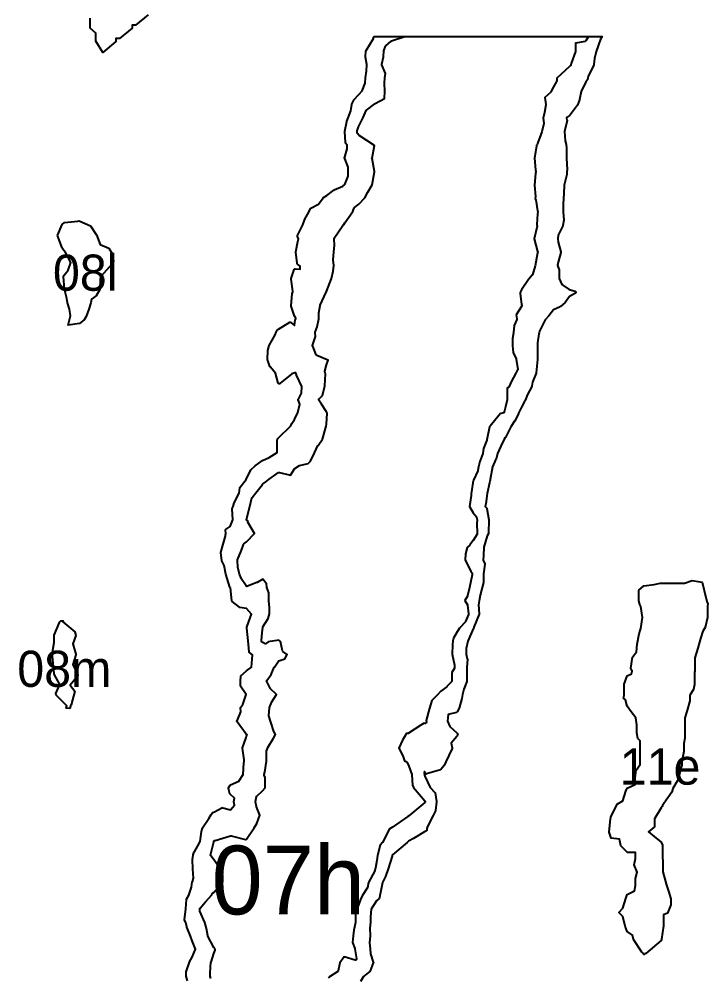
# Model space of a CAD drawing. Header units: millimetres. Extents: x 0 to 500, y 0 to 700.
# Drawn here: x 374.7 to 422.3, y 252.7 to 318.8 of the extents above; entities that cross this region are included whole.
import ezdxf
from ezdxf.enums import TextEntityAlignment as Align

# ---------------------------------------------------------------- set-up
doc = ezdxf.new("R2010")
doc.units = ezdxf.units.MM
doc.layers.add('CORTE', color=1, linetype='Continuous')
doc.layers.add('GRABADO', color=5, linetype='Continuous')

msp = doc.modelspace()

# ---------------------------------------------------------------- linework, layer by layer
at = {"layer": 'CORTE'}
for points in [[(383.648, 319.157), (382.781, 318.434), (382.536, 318.434), (382.536, 318.231), (381.669, 317.508), (381.424, 317.508), (381.424, 317.304), (380.511, 316.543), (380.044, 317.319), (380.044, 317.888), (379.636, 318.231), (379.636, 318.928)], [(386.362, 252.379), (386.282, 252.712), (386.281, 252.718), (386.28, 252.723), (386.28, 252.989), (386.281, 252.997), (386.282, 253.006), (386.284, 253.011), (386.513, 253.679), (386.515, 253.684), (386.686, 254.017), (386.931, 254.579), (386.683, 255.146), (386.682, 255.15), (386.583, 255.48), (386.334, 256.102), (386.333, 256.106), (386.248, 256.405), (386.172, 256.571), (386.171, 256.575), (386.169, 256.578), (386.167, 256.587), (386.166, 256.6), (386.167, 256.607), (386.252, 257.365), (386.301, 258.011), (386.301, 258.016), (386.303, 258.024), (386.305, 258.029), (386.307, 258.036), (386.467, 258.314), (386.638, 258.86), (386.703, 259.225), (386.704, 259.229), (386.776, 259.47), (386.746, 260.133), (386.717, 260.761), (386.717, 260.766), (386.717, 260.772), (386.765, 261.078), (386.766, 261.085), (386.838, 261.292), (386.84, 261.296), (386.843, 261.301), (387.086, 261.723), (387.237, 262.013), (387.348, 262.705), (387.349, 262.708), (387.408, 262.937), (387.41, 262.943), (387.412, 262.948), (387.413, 262.951), (387.416, 262.956), (387.852, 263.591), (387.999, 263.878), (388.002, 263.884), (388.006, 263.888), (388.088, 263.99), (388.092, 263.995), (388.098, 264), (388.107, 264.007), (388.114, 264.01), (388.231, 264.061), (388.749, 264.342), (388.751, 264.344), (388.763, 264.349), (388.778, 264.351), (388.795, 264.351), (388.804, 264.349), (389.348, 264.198), (389.61, 264.526), (389.564, 264.757), (389.563, 264.763), (389.563, 264.769), (389.563, 264.774), (389.564, 264.781), (389.609, 265.005), (389.322, 265.278), (389.32, 265.28), (389.313, 265.288), (389.308, 265.297), (389.306, 265.303), (389.304, 265.308), (389.197, 265.677), (389.196, 265.682), (389.195, 265.688), (389.195, 265.692), (389.195, 265.701), (389.196, 265.71), (389.198, 265.716), (389.199, 265.721), (389.203, 265.73), (389.311, 265.904), (389.313, 265.906), (389.32, 265.917), (389.333, 265.927), (389.341, 265.932), (389.916, 266.187), (390.21, 266.646), (390.273, 267.438), (390.282, 267.551), (390.282, 267.65), (390.167, 268.464), (390.167, 268.469), (390.167, 268.479), (390.167, 268.484), (390.168, 268.49), (390.17, 268.497), (390.416, 269.194), (390.48, 269.374), (390.481, 269.378), (390.484, 269.383), (390.488, 269.392), (390.47, 269.395), (390.467, 269.396), (390.459, 269.398), (390.448, 269.404), (390.441, 269.409), (390.435, 269.414), (390.429, 269.421), (389.799, 270.285), (389.794, 270.293), (389.791, 270.302), (389.789, 270.308), (389.787, 270.316), (389.787, 270.323), (389.787, 270.329), (389.787, 270.336), (389.788, 270.344), (389.79, 270.35), (389.792, 270.354), (390.056, 270.97), (390.036, 271.249), (390.036, 271.256), (390.037, 271.265), (390.039, 271.274), (390.04, 271.279), (390.043, 271.285), (390.048, 271.294), (390.051, 271.298), (390.191, 271.479), (390.417, 272.167), (390.417, 272.168), (390.04, 272.744), (390.036, 272.75), (390.033, 272.758), (390.031, 272.764), (390.029, 272.771), (390.028, 272.777), (390.028, 272.783), (390.028, 273.108), (390.049, 273.415), (390.05, 273.42), (390.052, 273.428), (390.054, 273.436), (390.059, 273.446), (390.063, 273.452), (390.067, 273.458), (390.439, 273.804), (390.804, 274.072), (390.846, 274.603), (390.872, 274.922), (390.65, 275.076), (390.645, 275.08), (390.641, 275.084), (390.634, 275.094), (390.63, 275.101), (390.627, 275.107), (390.625, 275.114), (390.623, 275.121), (390.623, 275.126), (390.565, 275.878), (390.462, 276.763), (390.461, 276.77), (390.462, 276.776), (390.466, 276.82), (390.467, 276.827), (390.468, 276.833), (390.47, 276.837), (390.498, 276.906), (390.784, 277.722), (390.448, 278.117), (389.99, 278.184), (389.985, 278.185), (389.975, 278.188), (389.964, 278.193), (389.955, 278.199), (389.468, 278.604), (389.461, 278.61), (389.45, 278.625), (389.445, 278.635), (389.442, 278.643), (389.44, 278.65), (389.439, 278.655), (389.334, 279.536), (389.327, 279.545), (389.325, 279.547), (389.319, 279.557), (389.316, 279.562), (389.314, 279.567), (389.305, 279.589), (389.305, 279.591), (389.025, 280.496), (389.024, 280.5), (388.904, 281.085), (388.742, 281.41), (388.739, 281.418), (388.737, 281.426), (388.736, 281.43), (388.67, 281.962), (388.67, 281.966), (388.67, 281.973), (388.671, 281.981), (388.672, 281.987), (388.787, 282.39), (388.972, 283.038), (389.022, 283.3), (389.007, 283.538), (389.007, 283.543), (389.007, 283.55), (389.009, 283.557), (389.01, 283.563), (389.012, 283.569), (389.016, 283.577), (389.019, 283.582), (389.024, 283.589), (389.031, 283.596), (389.036, 283.6), (389.04, 283.603), (389.314, 283.786), (389.494, 284.235), (389.463, 285.013), (389.463, 285.018), (389.464, 285.026), (389.466, 285.033), (389.467, 285.037), (389.519, 285.174), (389.6, 285.42), (389.601, 285.423), (389.603, 285.426), (389.947, 286.096), (389.977, 286.447), (389.978, 286.451), (389.979, 286.457), (389.982, 286.467), (389.985, 286.473), (389.987, 286.477), (389.991, 286.481), (390.427, 287.027), (390.436, 287.04), (390.748, 287.69), (390.751, 287.695), (390.757, 287.703), (391.047, 287.982), (391.051, 287.986), (391.558, 288.339), (391.564, 288.342), (392.009, 288.548), (392.565, 288.895), (392.565, 289.723), (392.566, 289.729), (392.567, 289.736), (392.568, 289.744), (392.571, 289.75), (392.592, 289.804), (392.6, 289.833), (392.602, 289.838), (392.605, 289.847), (392.611, 289.855), (392.616, 289.862), (392.657, 289.903), (393.505, 290.751), (393.576, 290.892), (393.578, 290.896), (393.756, 291.169), (393.991, 291.658), (394.13, 292.234), (394.028, 292.537), (394.026, 292.543), (394.025, 292.55), (394.025, 292.557), (394.025, 292.565), (394.026, 292.574), (394.028, 292.581), (394.03, 292.588), (394.032, 292.593), (394.245, 292.994), (394.283, 293.471), (393.908, 294.253), (393.906, 294.256), (393.858, 294.386), (393.849, 294.411), (393.83, 294.413), (393.777, 294.395), (393.58, 294.344), (392.76, 293.661), (392.754, 293.655), (392.741, 293.648), (392.734, 293.645), (392.722, 293.642), (392.71, 293.642), (392.699, 293.642), (392.685, 293.646), (392.672, 293.652), (392.665, 293.657), (392.656, 293.664), (392.648, 293.675), (392.643, 293.683), (392.64, 293.691), (392.638, 293.696), (392.453, 294.376), (392.074, 294.81), (392.067, 294.819), (392.063, 294.829), (392.062, 294.832), (391.907, 295.317), (391.905, 295.322), (391.904, 295.329), (391.903, 295.335), (391.903, 295.34), (391.927, 295.932), (391.927, 295.939), (392.007, 296.283), (392.008, 296.289), (392.01, 296.294), (392.012, 296.299), (392.423, 297.04), (392.487, 297.217), (392.487, 297.219), (392.489, 297.223), (392.54, 297.317), (392.542, 297.32), (392.545, 297.325), (392.551, 297.331), (392.554, 297.334), (392.659, 297.428), (392.664, 297.433), (393.443, 297.897), (393.457, 297.902), (393.466, 297.903), (393.476, 297.904), (393.49, 297.902), (393.5, 297.9), (393.509, 297.896), (393.514, 297.893), (393.516, 297.892), (393.52, 297.889), (393.766, 297.684), (393.821, 298.07), (393.822, 298.074), (393.823, 298.078), (393.825, 298.084), (393.846, 298.133), (393.846, 298.183), (393.753, 298.376), (393.751, 298.38), (393.532, 299.021), (393.53, 299.027), (393.529, 299.034), (393.528, 299.042), (393.528, 299.048), (393.597, 299.853), (393.598, 299.86), (393.6, 299.867), (393.642, 299.992), (393.657, 300.048), (393.536, 300.887), (393.535, 300.892), (393.535, 300.9), (393.536, 300.907), (393.537, 300.913), (393.539, 300.919), (393.751, 301.551), (393.754, 301.557), (393.757, 301.564), (393.76, 301.567), (393.765, 301.575), (393.773, 301.582), (393.774, 301.583), (393.781, 301.589), (393.791, 301.594), (393.803, 301.598), (393.817, 301.6), (393.826, 301.6), (394.164, 301.56), (394.164, 301.784), (393.971, 301.922), (393.968, 301.924), (393.959, 301.931), (393.953, 301.94), (393.948, 301.947), (393.944, 301.956), (393.942, 301.964), (393.94, 301.97), (393.94, 301.974), (393.862, 302.744), (393.862, 302.749), (393.862, 302.756), (393.863, 302.762), (394.006, 303.475), (394.045, 303.668), (393.977, 303.837), (393.976, 303.84), (393.974, 303.846), (393.973, 303.856), (393.972, 303.864), (393.973, 303.87), (393.974, 303.878), (393.975, 303.884), (393.977, 303.891), (393.98, 303.896), (394.339, 304.631), (394.457, 304.963), (394.458, 304.967), (394.461, 304.973), (394.784, 305.56), (394.865, 305.761), (394.867, 305.766), (394.87, 305.771), (394.874, 305.777), (394.881, 305.784), (394.891, 305.793), (395.418, 306.068), (395.741, 306.498), (395.745, 306.504), (395.754, 306.513), (395.76, 306.517), (396.003, 306.664), (396.49, 307.033), (396.495, 307.037), (396.501, 307.04), (396.504, 307.041), (397.114, 307.296), (397.24, 307.423), (397.48, 307.99), (397.48, 308.624), (397.233, 309.208), (397.232, 309.213), (397.231, 309.217), (397.229, 309.225), (397.229, 309.233), (397.229, 309.24), (397.23, 309.248), (397.231, 309.252), (397.412, 309.895), (397.412, 310.134), (397.297, 310.278), (397.293, 310.283), (397.289, 310.291), (397.286, 310.296), (397.284, 310.303), (397.282, 310.309), (397.281, 310.316), (397.28, 310.322), (397.253, 311.085), (397.253, 311.091), (397.254, 311.098), (397.376, 311.786), (397.377, 311.79), (397.378, 311.794), (397.48, 312.04), (397.653, 312.507), (397.723, 312.951), (397.724, 312.958), (397.727, 312.967), (397.729, 312.97), (397.862, 313.254), (397.866, 313.261), (397.872, 313.269), (397.875, 313.272), (398.213, 313.635), (398.452, 313.905), (398.65, 314.428), (398.668, 314.798), (398.669, 314.801), (398.736, 315.252), (398.761, 315.714), (398.677, 316.232), (398.676, 316.238), (398.676, 316.245), (398.703, 316.652), (398.704, 316.657), (398.705, 316.662), (398.707, 316.67), (398.711, 316.68), (399.214, 317.518), (399.222, 317.581), (399.223, 317.586), (399.225, 317.594), (399.228, 317.601), (399.23, 317.606), (399.234, 317.613), (399.24, 317.621), (399.249, 317.63), (399.256, 317.634), (399.262, 317.638), (399.272, 317.642), (399.282, 317.645), (399.291, 317.646), (399.296, 317.646), (399.495, 317.646), (403.086, 317.646), (404.836, 317.646), (407.343, 317.646), (410.189, 317.646), (412.484, 317.646), (414.4, 317.646), (414.885, 317.646), (415.034, 317.646), (414.911, 317.455), (414.612, 316.623), (414.496, 316.139), (414.449, 315.709), (414.448, 315.704), (414.447, 315.699), (414.445, 315.691), (414.054, 314.896), (414.045, 314.786), (414.044, 314.781), (414.043, 314.775), (414.018, 314.676), (414.016, 314.671), (414.015, 314.667), (414.012, 314.661), (414.006, 314.651), (413.895, 314.519), (413.579, 313.842), (413.468, 313.287), (413.466, 313.282), (413.465, 313.278), (413.327, 312.911), (413.326, 312.908), (413.324, 312.903), (413.32, 312.897), (412.781, 312.178), (412.777, 312.172), (412.768, 312.164), (412.762, 312.159), (412.756, 312.156), (412.613, 312.084), (412.553, 312.001), (412.598, 311.877), (412.6, 311.872), (412.601, 311.864), (412.602, 311.856), (412.602, 311.85), (412.602, 311.845), (412.601, 311.84), (412.431, 311.081), (412.479, 310.435), (412.544, 310.176), (412.545, 310.171), (412.546, 310.167), (412.558, 309.966), (412.558, 309.236), (412.604, 308.468), (412.604, 308.463), (412.604, 308.458), (412.582, 308.302), (412.582, 308.129), (412.582, 308.124), (412.581, 308.117), (412.41, 307.37), (412.377, 306.798), (412.358, 306.45), (412.336, 306.07), (412.336, 305.531), (412.37, 304.958), (412.37, 304.952), (412.37, 304.947), (412.319, 304.589), (412.318, 304.584), (412.316, 304.576), (412.313, 304.569), (411.987, 303.909), (411.961, 303.676), (411.988, 303.435), (412.172, 302.768), (412.174, 302.762), (412.174, 302.754), (412.175, 302.749), (412.174, 302.744), (412.174, 302.737), (412.172, 302.73), (411.987, 302.061), (411.941, 301.83), (412.061, 301.529), (412.063, 301.524), (412.064, 301.519), (412.065, 301.511), (412.065, 301.505), (412.065, 300.913), (412.249, 300.504), (412.752, 300.155), (413.158, 300.042), (413.165, 300.041), (413.175, 300.036), (413.186, 300.029), (413.192, 300.022), (413.197, 300.017), (413.202, 300.009), (413.207, 300.001), (413.21, 299.993), (413.212, 299.986), (413.213, 299.979), (413.213, 299.973), (413.213, 299.963), (413.212, 299.957), (413.211, 299.951), (413.208, 299.941), (413.204, 299.935), (413.202, 299.931), (413.198, 299.925), (413.191, 299.916), (413.186, 299.912), (413.185, 299.911), (413.18, 299.907), (412.77, 299.68), (412.468, 299.262), (412.466, 299.258), (412.461, 299.252), (412.457, 299.248), (412.141, 298.986), (412.139, 298.984), (412.132, 298.979), (412.127, 298.976), (411.656, 298.752), (411.342, 298.34), (411.339, 298.337), (411.087, 298.074), (410.706, 297.28), (410.674, 297.175), (410.663, 297.102), (410.571, 296.487), (410.55, 296.261), (410.55, 295.371), (410.551, 295.368), (410.554, 295.362), (410.556, 295.352), (410.557, 295.349), (410.558, 295.334), (410.559, 295.329), (410.558, 295.323), (410.466, 294.404), (410.466, 294.398), (410.464, 294.39), (410.462, 294.385), (410.213, 293.764), (410.178, 293.475), (410.177, 293.471), (410.175, 293.464), (410.172, 293.456), (410.17, 293.451), (409.853, 292.861), (409.732, 292.532), (409.731, 292.528), (409.728, 292.523), (409.632, 292.369), (409.452, 292.041), (409.254, 291.606), (409.253, 291.605), (408.982, 291.059), (408.979, 291.055), (408.712, 290.668), (408.339, 289.934), (408.337, 289.93), (408.334, 289.926), (408.252, 289.821), (408.236, 289.76), (408.234, 289.753), (408.231, 289.747), (408.148, 289.587), (407.801, 288.828), (407.692, 288.447), (407.691, 288.442), (407.453, 287.905), (407.288, 287.033), (407.282, 286.988), (407.281, 286.983), (407.272, 286.95), (407.234, 286.81), (407.091, 286.062), (406.987, 285.343), (406.987, 285.341), (406.952, 285.168), (407.047, 285.05), (407.051, 285.044), (407.055, 285.037), (407.057, 285.032), (407.06, 285.024), (407.061, 285.018), (407.196, 284.233), (407.197, 284.227), (407.197, 284.221), (407.167, 283.354), (407.169, 283.297), (407.169, 283.292), (407.168, 283.284), (407.167, 283.278), (407.164, 283.27), (407.161, 283.262), (407.159, 283.258), (407.091, 283.149), (406.854, 282.357), (406.825, 281.782), (406.809, 281.457), (406.918, 281.214), (406.921, 281.209), (406.923, 281.2), (406.924, 281.193), (406.925, 281.187), (406.925, 281.179), (406.924, 281.173), (406.819, 280.511), (406.819, 279.937), (406.819, 279.931), (406.818, 279.924), (406.739, 279.573), (406.601, 279.045), (406.522, 278.651), (406.477, 278.369), (406.538, 277.744), (406.538, 277.738), (406.538, 277.731), (406.537, 277.724), (406.534, 277.714), (406.156, 276.816), (406.152, 276.801), (406.152, 276.787), (406.152, 276.782), (406.151, 276.776), (406.149, 276.768), (406.147, 276.762), (406.145, 276.758), (406.118, 276.702), (405.739, 275.862), (405.638, 275.355), (405.621, 274.967), (405.71, 274.632), (405.711, 274.627), (405.712, 274.619), (405.712, 274.612), (405.672, 274.03), (405.672, 273.104), (405.672, 273.1), (405.671, 273.093), (405.669, 273.085), (405.668, 273.081), (405.462, 272.535), (405.385, 272.163), (405.321, 271.903), (405.154, 271.234), (405.153, 271.231), (405.15, 271.222), (405.002, 270.965), (405, 270.962), (404.994, 270.954), (404.986, 270.947), (404.982, 270.944), (404.969, 270.935), (404.956, 270.932), (404.376, 270.794), (404.344, 270.339), (404.505, 269.958), (404.988, 269.52), (404.994, 269.515), (405.002, 269.503), (405.005, 269.498), (405.036, 269.431), (405.039, 269.425), (405.041, 269.418), (405.043, 269.41), (405.043, 269.402), (405.043, 269.396), (405.042, 269.388), (405.04, 269.38), (405.038, 269.375), (405.007, 269.293), (405.002, 269.282), (404.995, 269.274), (404.584, 268.818), (404.672, 268.491), (404.673, 268.486), (404.673, 268.479), (404.673, 268.469), (404.673, 268.464), (404.672, 268.456), (404.669, 268.447), (404.667, 268.443), (404.432, 267.963), (404.215, 267.519), (404.142, 267.315), (404.14, 267.31), (404.136, 267.302), (404.132, 267.297), (403.883, 266.986), (403.881, 266.984), (403.875, 266.977), (403.862, 266.968), (403.852, 266.964), (402.89, 266.678), (402.884, 266.676), (402.874, 266.675), (402.864, 266.675), (402.854, 266.676), (402.841, 266.679), (402.828, 266.687), (402.821, 266.692), (402.819, 266.694), (402.812, 266.7), (402.805, 266.711), (402.8, 266.721), (402.798, 266.725), (402.752, 266.86), (402.731, 266.681), (402.744, 266.644), (402.746, 266.64), (402.747, 266.632), (402.748, 266.625), (402.748, 266.604), (402.783, 266.524), (403.152, 265.738), (403.469, 265.4), (403.473, 265.396), (403.477, 265.39), (403.48, 265.385), (403.483, 265.378), (403.486, 265.37), (403.487, 265.365), (403.584, 264.779), (403.585, 264.773), (403.585, 264.766), (403.585, 264.761), (403.504, 264.16), (403.504, 264.155), (403.502, 264.148), (403.499, 264.143), (403.348, 263.81), (402.965, 263.038), (402.922, 262.903), (402.917, 262.803), (402.916, 262.797), (402.915, 262.792), (402.913, 262.785), (402.91, 262.777), (402.907, 262.772), (402.903, 262.766), (402.897, 262.758), (402.891, 262.753), (402.886, 262.749), (402.881, 262.745), (402.753, 262.669), (401.988, 262.214), (401.986, 262.212), (401.649, 262.044), (401.6, 261.991), (401.563, 261.943), (401.558, 261.936), (400.545, 261.092), (400.519, 261.062), (400.516, 261.049), (400.51, 261.006), (400.509, 261), (400.508, 260.995), (400.228, 260.114), (400.064, 259.599), (400.062, 259.593), (399.85, 259.185), (399.709, 258.482), (399.667, 258.269), (399.636, 258.115), (399.635, 258.112), (399.632, 258.101), (399.627, 258.094), (399.626, 258.092), (399.622, 258.086), (399.617, 258.08), (399.439, 257.904), (399.073, 257.332), (399.009, 256.799), (399.009, 256.43), (399.009, 256.426), (398.964, 256.02), (398.985, 255.507), (398.985, 255.502), (398.944, 255.007), (399.002, 254.588), (399.002, 254.585), (399.026, 254.237), (399.212, 253.676), (399.214, 253.67), (399.215, 253.66), (399.215, 253.655), (399.215, 253.649), (399.215, 253.64), (399.212, 253.63), (399.003, 253.07), (399, 253.062), (398.996, 253.056), (398.995, 253.053), (398.99, 253.047), (398.984, 253.042), (398.545, 252.676), (398.331, 252.338)]]:
    msp.add_lwpolyline(points, dxfattribs=at)
for points in [[(377.395, 303.897), (377.709, 304.65), (377.86, 304.792), (378.795, 304.896), (378.89, 304.902), (378.928, 304.892), (379.667, 304.564), (380.054, 303.96), (380.077, 303.938), (380.345, 303.269), (380.923, 303.028), (381.179, 302.601), (381.251, 302.092), (381.226, 302.013), (381.2, 301.963), (381.157, 301.932), (380.398, 301.078), (380.336, 300.881), (380.311, 300.168), (380.052, 299.723), (379.726, 299.502), (379.691, 299.246), (379.548, 298.806), (379.355, 298.305), (379.217, 298.058), (378.915, 297.818), (378.117, 297.691), (378.294, 298.341), (378.217, 298.814), (378.077, 299.246), (378.038, 299.531), (377.877, 300.176), (377.789, 301.054), (377.847, 301.158), (378.117, 301.495), (378.302, 302.036), (377.946, 302.729), (377.756, 302.94), (377.756, 302.988), (377.707, 303.041), (377.395, 303.897)], [(415.519, 262.668), (415.616, 263.6), (415.622, 263.624), (415.624, 263.631), (415.636, 263.704), (416.057, 264.582), (416.463, 264.823), (416.671, 265.482), (416.763, 265.688), (417.317, 265.952), (417.317, 266.385), (417.377, 266.933), (417.662, 267.33), (417.656, 267.473), (417.656, 268.961), (417.491, 269.124), (417.418, 269.519), (417.418, 270.083), (417.365, 270.57), (417.024, 270.967), (416.751, 271.365), (416.635, 271.799), (416.5, 271.911), (416.545, 272.114), (416.545, 272.879), (416.761, 273.465), (417.063, 273.591), (417.11, 273.784), (417.006, 274), (417.119, 274.748), (417.402, 275.127), (417.455, 275.656), (417.598, 276.372), (417.659, 276.591), (417.696, 276.723), (417.828, 277.498), (417.697, 278.263), (417.624, 278.398), (417.568, 278.657), (417.568, 279.383), (417.899, 279.693), (418.618, 279.768), (419.034, 279.867), (420.724, 279.867), (421.26, 280.046), (421.946, 279.931), (422.082, 279.368), (422.266, 278.6), (422.333, 278.431), (422.306, 278.294), (422.306, 277.489), (422.141, 276.799), (421.986, 276.541), (421.835, 276.037), (421.71, 275.623), (421.636, 275.375), (421.436, 274.708), (421.436, 273.781), (421.417, 273.718), (421.417, 272.857), (421.337, 272.522), (421.096, 272.123), (421.096, 271.724), (420.877, 270.992), (420.75, 270.569), (420.75, 269.152), (420.664, 268.79), (420.664, 268.227), (420.528, 267.548), (420.528, 267.299), (420.476, 267.084), (420.302, 266.356), (420.221, 266.187), (419.918, 265.682), (419.855, 265.423), (419.296, 264.646), (419.203, 264.49), (419.171, 264.437), (419.108, 264.332), (418.657, 263.582), (418.657, 263.025), (418.239, 262.676), (418.63, 262.349), (419.104, 261.955), (419.194, 261.767), (419.194, 260.832), (419.213, 260.753), (419.213, 259.908), (419.413, 259.24), (419.487, 258.992), (419.611, 258.578), (419.769, 258.055), (419.769, 257.646), (419.536, 257.062), (419.271, 256.942), (419.271, 256.186), (419.141, 255.265), (419.126, 255.232), (419.125, 255.23), (419.112, 255.161), (418.044, 254.272), (417.986, 254.253), (417.909, 254.202), (417.85, 254.296), (417.849, 254.299), (417.778, 254.37), (417.203, 255.234), (417.124, 255.527), (416.758, 255.782), (416.618, 256.17), (416.458, 256.835), (416.174, 257.115), (416.447, 257.412), (416.666, 258.068), (416.759, 258.345), (417.261, 258.597), (417.326, 258.977), (417.326, 259.465), (417.44, 259.892), (417.235, 260.406), (417.336, 260.832), (417.336, 261.241), (416.789, 261.241), (416.317, 261.713), (416.226, 262.167), (415.651, 262.247), (415.519, 262.668)], [(378.24, 271.211), (377.982, 271.233), (378.019, 271.381), (377.283, 272.117), (377.272, 272.234), (377.544, 272.871), (377.148, 273.574), (377.152, 273.652), (377.089, 274.341), (377.025, 275.045), (377.035, 275.096), (377.162, 275.777), (377.162, 276.279), (377.533, 277.146), (377.555, 277.186), (377.558, 277.215), (377.618, 277.275), (377.768, 277.261), (377.757, 277.189), (378.587, 276.5), (378.642, 276.242), (378.456, 275.665), (378.658, 274.957), (378.653, 274.906), (378.451, 274.243), (378.784, 273.519), (378.78, 273.455), (378.265, 272.824), (378.576, 272.402), (378.339, 271.459), (378.277, 271.386), (378.282, 271.377), (378.24, 271.211)]]:
    msp.add_lwpolyline(points, close=True, dxfattribs=at)
at = {"layer": 'GRABADO'}
msp.add_lwpolyline([(387.98, 252.54), (387.947, 252.714), (387.946, 252.717), (387.946, 252.722), (387.946, 252.93), (387.946, 252.933), (387.994, 253.661), (387.995, 253.666), (387.996, 253.668), (387.997, 253.672), (388.193, 254.262), (388.195, 254.265), (388.293, 254.493), (388.274, 254.556), (388.26, 254.6), (388.199, 254.697), (387.773, 255.471), (387.769, 255.48), (387.766, 255.491), (387.69, 255.999), (387.579, 256.406), (387.229, 257.208), (387.227, 257.213), (387.226, 257.22), (387.224, 257.228), (387.224, 257.233), (387.224, 257.36), (387.224, 257.366), (387.226, 257.374), (387.227, 257.38), (387.23, 257.387), (387.233, 257.394), (387.236, 257.398), (387.239, 257.403), (387.61, 257.836), (388.041, 258.326), (388.083, 258.412), (388.085, 258.416), (388.091, 258.426), (388.101, 258.436), (388.211, 258.52), (388.803, 259.237), (388.803, 259.616), (388.687, 260.101), (388.486, 260.324), (388.484, 260.328), (388.203, 260.724), (387.982, 261.021), (387.979, 261.026), (387.976, 261.032), (387.974, 261.037), (387.971, 261.045), (387.97, 261.052), (387.969, 261.059), (387.969, 261.066), (387.969, 261.072), (387.971, 261.078), (388.181, 261.999), (388.182, 262.002), (388.185, 262.01), (388.187, 262.015), (388.192, 262.033), (388.193, 262.038), (388.195, 262.043), (388.198, 262.049), (388.204, 262.059), (388.212, 262.067), (388.218, 262.072), (388.23, 262.08), (388.252, 262.087), (388.274, 262.087), (388.289, 262.083), (389.352, 262.396), (389.358, 262.398), (389.371, 262.4), (389.384, 262.4), (390.374, 262.157), (390.438, 262.184), (390.969, 262.958), (391.17, 263.251), (391.378, 263.84), (391.135, 264.413), (391.133, 264.419), (391.131, 264.426), (391.071, 264.758), (391.071, 264.763), (391.071, 264.769), (391.071, 264.774), (391.071, 264.779), (391.131, 265.113), (391.132, 265.116), (391.134, 265.122), (391.138, 265.132), (391.144, 265.141), (391.148, 265.145), (391.152, 265.15), (391.545, 265.508), (391.735, 265.723), (391.735, 266.433), (391.678, 266.598), (391.676, 266.604), (391.675, 266.613), (391.674, 266.619), (391.674, 266.627), (391.675, 266.634), (391.676, 266.639), (391.723, 266.802), (391.823, 267.553), (391.823, 268.226), (391.823, 268.232), (391.825, 268.242), (391.827, 268.248), (391.913, 268.499), (391.916, 268.507), (392.305, 269.155), (392.454, 269.403), (392.344, 269.616), (392.343, 269.62), (392.341, 269.623), (392.135, 270.252), (392.135, 270.252), (391.991, 270.693), (391.99, 270.697), (391.988, 270.705), (391.988, 270.713), (391.988, 270.717), (392.032, 271.261), (392.032, 271.267), (392.034, 271.274), (392.036, 271.28), (392.188, 271.659), (392.19, 271.665), (392.516, 272.169), (392.093, 272.586), (392.085, 272.594), (392.081, 272.603), (391.849, 273.072), (391.845, 273.079), (391.843, 273.088), (391.841, 273.094), (391.841, 273.102), (391.841, 273.109), (391.841, 273.117), (391.844, 273.127), (391.846, 273.134), (391.848, 273.138), (391.852, 273.145), (391.856, 273.151), (392.162, 273.545), (392.369, 274.062), (392.371, 274.067), (392.374, 274.072), (392.649, 274.474), (392.651, 274.476), (392.658, 274.485), (392.67, 274.493), (392.679, 274.498), (392.685, 274.5), (393.105, 274.646), (393.25, 274.937), (392.967, 275.154), (392.962, 275.159), (392.958, 275.164), (392.953, 275.169), (392.95, 275.175), (392.947, 275.181), (392.943, 275.189), (392.942, 275.195), (392.793, 275.844), (392.688, 275.937), (391.951, 275.814), (391.808, 275.695), (391.801, 275.689), (391.784, 275.681), (391.777, 275.679), (391.772, 275.678), (391.763, 275.677), (391.754, 275.677), (391.745, 275.678), (391.733, 275.681), (391.567, 275.758), (391.561, 275.76), (391.556, 275.764), (391.518, 275.79), (391.512, 275.794), (391.504, 275.802), (391.501, 275.805), (391.497, 275.811), (391.493, 275.819), (391.489, 275.827), (391.488, 275.832), (391.486, 275.838), (391.485, 275.844), (391.483, 275.878), (391.478, 275.918), (391.478, 275.923), (391.478, 275.928), (391.524, 276.424), (391.524, 276.426), (391.577, 276.823), (391.578, 276.828), (391.58, 276.836), (391.583, 276.844), (391.586, 276.849), (391.936, 277.431), (392.045, 277.75), (392.045, 278.167), (391.983, 278.657), (391.983, 278.662), (391.983, 279.196), (391.862, 279.569), (391.86, 279.576), (391.86, 279.583), (391.838, 279.821), (391.58, 280.153), (391.175, 279.907), (391.171, 279.905), (391.168, 279.904), (390.512, 279.652), (390.504, 279.649), (390.492, 279.647), (390.482, 279.647), (390.475, 279.648), (390.465, 279.65), (390.454, 279.655), (390.449, 279.657), (390.445, 279.66), (390.433, 279.669), (390.425, 279.68), (390.088, 280.198), (390.085, 280.203), (390.082, 280.209), (389.974, 280.491), (389.972, 280.495), (389.85, 280.97), (389.85, 280.973), (389.849, 280.978), (389.825, 281.44), (389.825, 281.444), (389.825, 281.452), (389.827, 281.46), (389.828, 281.466), (389.83, 281.47), (390.109, 282.138), (390.185, 282.391), (390.232, 282.549), (390.234, 282.554), (390.237, 282.559), (390.241, 282.566), (390.245, 282.572), (390.252, 282.579), (390.256, 282.582), (390.437, 282.721), (391.008, 283.307), (390.539, 284.087), (390.535, 284.096), (390.532, 284.107), (390.53, 284.113), (390.53, 284.121), (390.53, 284.128), (390.531, 284.136), (390.533, 284.144), (390.534, 284.15), (390.538, 284.158), (390.541, 284.163), (390.547, 284.172), (390.549, 284.174), (390.514, 284.179), (390.51, 284.18), (390.498, 284.183), (390.484, 284.19), (390.473, 284.199), (390.468, 284.205), (390.465, 284.208), (390.461, 284.214), (390.456, 284.223), (390.453, 284.23), (390.452, 284.235), (390.45, 284.243), (390.45, 284.251), (390.45, 284.258), (390.451, 284.267), (390.452, 284.272), (390.687, 285.166), (390.819, 285.754), (390.82, 285.759), (390.824, 285.769), (390.828, 285.776), (390.83, 285.78), (391.097, 286.121), (391.542, 286.69), (391.549, 286.697), (391.555, 286.701), (391.793, 286.86), (392.014, 287.058), (392.018, 287.061), (392.665, 287.506), (392.671, 287.51), (392.687, 287.517), (392.702, 287.52), (392.719, 287.52), (393.494, 287.33), (393.757, 287.769), (393.76, 287.774), (393.766, 287.782), (393.773, 287.788), (393.78, 287.793), (394.101, 287.994), (394.111, 287.999), (394.118, 288), (394.712, 288.148), (394.872, 288.304), (395.151, 288.886), (395.388, 289.38), (395.39, 289.383), (395.393, 289.388), (395.707, 289.814), (395.956, 290.71), (395.958, 290.721), (395.959, 290.727), (395.97, 290.85), (396.024, 291.618), (395.98, 291.708), (395.64, 292.234), (395.455, 292.521), (395.451, 292.528), (395.447, 292.539), (395.445, 292.547), (395.444, 292.553), (395.444, 292.559), (395.444, 292.568), (395.446, 292.576), (395.447, 292.58), (395.449, 292.587), (395.454, 292.597), (395.459, 292.603), (395.462, 292.607), (395.465, 292.611), (395.692, 292.835), (395.851, 293.497), (395.902, 294.346), (395.888, 294.389), (395.857, 294.488), (395.855, 294.494), (395.854, 294.5), (395.854, 294.506), (395.854, 294.512), (395.855, 294.522), (395.856, 294.528), (395.972, 294.964), (395.973, 294.967), (396.084, 295.291), (396.021, 295.311), (396.018, 295.312), (395.31, 295.607), (395.301, 295.611), (395.288, 295.621), (395.278, 295.632), (395.272, 295.642), (395.27, 295.646), (395.022, 296.237), (395.02, 296.242), (395.018, 296.25), (395.017, 296.258), (395.017, 296.265), (395.017, 296.27), (395.018, 296.278), (395.019, 296.285), (395.207, 296.909), (395.194, 297.189), (395.194, 297.193), (395.195, 297.201), (395.196, 297.209), (395.197, 297.213), (395.321, 297.594), (395.454, 298.127), (395.454, 298.549), (395.454, 298.554), (395.454, 298.559), (395.54, 299.058), (395.541, 299.062), (395.542, 299.067), (395.544, 299.072), (395.959, 299.979), (395.959, 299.979), (395.96, 299.985), (395.961, 299.99), (395.963, 299.997), (395.968, 300.007), (395.972, 300.013), (395.976, 300.022), (396.316, 300.919), (396.447, 301.44), (396.491, 301.823), (396.446, 302.214), (396.446, 302.218), (396.446, 302.221), (396.473, 302.755), (396.473, 302.759), (396.54, 303.203), (396.501, 303.672), (396.501, 303.677), (396.501, 303.682), (396.502, 303.69), (396.504, 303.696), (396.506, 303.704), (396.509, 303.71), (396.512, 303.714), (397.095, 304.595), (397.099, 304.602), (397.106, 304.608), (397.134, 304.633), (397.14, 304.639), (397.177, 304.659), (397.249, 304.77), (397.249, 304.771), (397.793, 305.565), (397.899, 305.81), (397.901, 305.816), (397.907, 305.825), (397.912, 305.831), (397.914, 305.833), (397.918, 305.837), (398.218, 306.061), (398.622, 306.499), (398.838, 306.888), (399.125, 307.407), (399.29, 308.302), (399.29, 308.313), (399.122, 309.223), (399.121, 309.228), (399.121, 309.234), (399.121, 309.239), (399.122, 309.244), (399.284, 310.123), (398.225, 310.816), (398.22, 310.82), (398.213, 310.827), (398.21, 310.831), (398.113, 310.952), (398.108, 310.957), (398.101, 310.97), (398.099, 310.974), (398.097, 310.979), (398.095, 310.986), (398.094, 310.994), (398.093, 310.999), (398.09, 311.085), (398.09, 311.092), (398.091, 311.099), (398.105, 311.176), (398.106, 311.182), (398.108, 311.188), (398.199, 311.408), (398.2, 311.41), (398.505, 312.044), (398.719, 312.54), (398.723, 312.548), (398.727, 312.553), (398.733, 312.561), (398.741, 312.567), (399.318, 312.994), (399.325, 313.002), (399.33, 313.008), (399.339, 313.014), (399.978, 313.354), (400.014, 313.865), (399.975, 314.421), (399.975, 314.426), (399.999, 314.799), (399.999, 314.803), (400.052, 315.085), (399.795, 315.691), (399.794, 315.696), (399.792, 315.702), (399.791, 315.709), (399.79, 315.716), (399.79, 315.722), (399.791, 315.729), (399.792, 315.734), (399.917, 316.238), (399.934, 316.65), (399.935, 316.656), (399.936, 316.663), (399.938, 316.668), (400.058, 316.98), (400.061, 316.986), (400.067, 316.995), (400.075, 317.003), (400.441, 317.325), (400.448, 317.332), (400.461, 317.338), (400.466, 317.34), (401.396, 317.642), (401.403, 317.644), (401.416, 317.646), (401.42, 317.646), (401.742, 317.646), (404.635, 317.646), (407.919, 317.646), (410.566, 317.646), (412.777, 317.646), (413.089, 317.646), (413.089, 317.646), (413.156, 317.646), (413.156, 317.646), (414.085, 317.646), (413.894, 317.348), (413.89, 317.341), (413.88, 317.332), (413.874, 317.327), (413.865, 317.321), (413.855, 317.317), (413.848, 317.315), (413.192, 317.179), (413.192, 316.642), (413.192, 316.638), (413.191, 316.633), (413.19, 316.626), (413.188, 316.622), (412.884, 315.776), (412.873, 315.703), (412.872, 315.699), (412.871, 315.695), (412.869, 315.69), (412.867, 315.686), (412.864, 315.68), (412.833, 315.633), (412.827, 315.625), (412.818, 315.617), (412.812, 315.612), (412.764, 315.586), (411.891, 314.762), (411.902, 314.612), (411.902, 314.608), (411.902, 314.6), (411.9, 314.592), (411.899, 314.588), (411.896, 314.58), (411.893, 314.575), (411.674, 314.172), (411.486, 313.828), (411.484, 313.826), (411.479, 313.817), (411.472, 313.811), (411.061, 313.434), (411.133, 312.949), (411.134, 312.944), (411.134, 312.934), (411.133, 312.929), (411.055, 312.404), (411.054, 312.4), (410.949, 312.008), (410.995, 311.667), (410.995, 311.662), (410.995, 311.657), (410.995, 311.649), (410.993, 311.643), (410.855, 311.069), (410.854, 311.065), (410.567, 310.265), (410.529, 310.165), (410.527, 310.16), (410.521, 310.149), (410.515, 310.142), (410.501, 310.128), (410.498, 310.092), (410.498, 310.089), (410.361, 309.231), (410.424, 308.438), (410.442, 308.319), (410.442, 308.314), (410.442, 308.302), (410.424, 308.176), (410.36, 307.381), (410.424, 306.58), (410.424, 306.576), (410.424, 306.569), (410.423, 306.563), (410.403, 306.462), (410.438, 306.374), (410.44, 306.368), (410.441, 306.362), (410.57, 305.609), (410.582, 305.54), (410.583, 305.535), (410.583, 305.528), (410.583, 305.524), (410.571, 305.385), (410.508, 304.646), (410.507, 304.642), (410.506, 304.636), (410.504, 304.628), (410.503, 304.626), (410.508, 304.622), (410.516, 304.612), (410.518, 304.609), (410.521, 304.603), (410.524, 304.597), (410.527, 304.589), (410.529, 304.58), (410.53, 304.574), (410.53, 304.568), (410.53, 304.559), (410.529, 304.552), (410.341, 303.677), (410.567, 302.796), (410.573, 302.783), (410.575, 302.777), (410.577, 302.771), (410.578, 302.761), (410.579, 302.756), (410.579, 302.749), (410.579, 302.743), (410.578, 302.737), (410.577, 302.73), (410.571, 302.697), (410.571, 302.697), (410.403, 301.807), (410.402, 301.802), (410.203, 301.174), (410.2, 301.167), (410.198, 301.162), (410.196, 301.159), (410.192, 301.154), (409.932, 300.851), (409.45, 300.148), (409.384, 299.996), (409.382, 299.991), (409.379, 299.986), (409.351, 299.947), (409.351, 299.885), (409.459, 299.124), (409.471, 299.055), (409.472, 299.05), (409.472, 299.044), (409.472, 299.036), (409.471, 299.029), (409.469, 299.022), (409.467, 299.015), (409.463, 299.008), (409.459, 299.001), (409.445, 298.984), (409.086, 298.418), (409.141, 298.13), (409.142, 298.124), (409.142, 298.115), (409.142, 298.109), (409.141, 298.101), (409.138, 298.093), (409.137, 298.089), (408.941, 297.667), (408.912, 297.184), (408.911, 297.179), (408.838, 296.776), (408.838, 296.269), (408.886, 295.809), (409.092, 295.368), (409.094, 295.363), (409.096, 295.356), (409.097, 295.351), (409.192, 294.642), (409.192, 294.637), (409.192, 294.63), (409.191, 294.622), (409.189, 294.614), (409.186, 294.607), (409.184, 294.602), (409.061, 294.376), (408.739, 293.785), (408.608, 293.457), (408.606, 293.453), (408.603, 293.448), (408.597, 293.438), (408.584, 293.425), (408.456, 293.352), (408.456, 292.558), (408.456, 292.552), (408.455, 292.545), (408.346, 292.046), (408.263, 291.683), (408.261, 291.676), (408.259, 291.672), (408.257, 291.666), (408.251, 291.657), (408.243, 291.648), (408.234, 291.641), (408.229, 291.637), (408.224, 291.634), (408.215, 291.63), (407.973, 291.567), (407.299, 290.724), (407.235, 290.664), (407.234, 290.662), (407.055, 289.762), (407.053, 289.757), (407.052, 289.754), (406.822, 289.179), (406.777, 288.841), (406.776, 288.836), (406.774, 288.831), (406.573, 288.281), (406.476, 287.914), (406.446, 287.647), (406.445, 287.642), (406.444, 287.636), (406.441, 287.629), (406.128, 286.977), (406.124, 286.954), (405.998, 286.168), (405.997, 286.166), (405.977, 286.066), (405.972, 285.94), (405.971, 285.936), (405.855, 285.164), (406.111, 284.737), (406.333, 284.459), (406.338, 284.454), (406.343, 284.444), (406.346, 284.438), (406.349, 284.43), (406.35, 284.425), (406.383, 284.234), (406.383, 284.228), (406.383, 284.221), (406.376, 284.012), (406.4, 283.297), (406.4, 283.293), (406.399, 283.283), (406.397, 283.276), (406.395, 283.27), (406.392, 283.263), (406.39, 283.259), (406.113, 282.809), (406.111, 282.806), (405.884, 282.507), (405.88, 282.504), (405.71, 282.33), (405.576, 281.9), (405.551, 281.459), (405.942, 280.699), (406.043, 280.559), (406.046, 280.555), (406.05, 280.547), (406.054, 280.535), (406.056, 280.525), (406.056, 280.519), (406.056, 280.514), (406.051, 280.447), (406.05, 280.443), (405.867, 279.576), (405.866, 279.575), (405.72, 278.98), (405.718, 278.975), (405.716, 278.969), (405.713, 278.964), (405.547, 278.665), (405.722, 278.373), (405.725, 278.367), (405.727, 278.363), (405.728, 278.359), (405.731, 278.35), (405.731, 278.344), (405.787, 277.742), (405.787, 277.738), (405.787, 277.731), (405.785, 277.723), (405.783, 277.715), (405.782, 277.71), (405.587, 277.223), (405.585, 277.219), (405.583, 277.216), (405.579, 277.209), (405.574, 277.204), (405.158, 276.766), (405.003, 276.5), (404.764, 276.059), (404.708, 275.87), (404.681, 275.603), (404.659, 274.965), (404.819, 274.207), (404.82, 274.203), (404.82, 274.198), (404.827, 274.034), (404.827, 274.029), (404.826, 274.021), (404.825, 274.014), (404.823, 274.006), (404.819, 273.999), (404.817, 273.995), (404.628, 273.69), (404.628, 273.105), (404.628, 273.098), (404.627, 273.091), (404.625, 273.085), (404.623, 273.078), (404.621, 273.073), (404.617, 273.065), (404.611, 273.057), (404.288, 272.715), (404.284, 272.711), (403.877, 272.398), (403.629, 272.128), (403.253, 271.747), (403.105, 271.232), (402.857, 270.37), (402.855, 270.338), (402.878, 270.273), (402.879, 270.268), (402.881, 270.261), (402.881, 270.254), (402.881, 270.247), (402.881, 270.24), (402.879, 270.233), (402.877, 270.226), (402.873, 270.216), (402.87, 270.21), (402.867, 270.206), (402.863, 270.201), (402.858, 270.196), (402.853, 270.192), (402.845, 270.186), (402.83, 270.179), (402.813, 270.176), (402.804, 270.176), (402.732, 270.18), (402.498, 270.049), (401.645, 269.493), (401.637, 269.488), (401.622, 269.483), (401.613, 269.481), (401.485, 269.472), (401.447, 269.372), (401.446, 269.369), (401.445, 269.366), (401.241, 269.008), (400.977, 268.474), (401.243, 267.936), (401.245, 267.932), (401.359, 267.599), (401.518, 267.511), (401.523, 267.508), (401.53, 267.502), (401.538, 267.495), (401.542, 267.489), (401.545, 267.485), (401.547, 267.481), (401.67, 267.225), (401.672, 267.222), (401.882, 266.643), (401.883, 266.638), (401.885, 266.632), (401.885, 266.625), (401.911, 265.907), (401.985, 265.735), (402.771, 264.826), (402.775, 264.822), (402.779, 264.817), (402.783, 264.81), (402.788, 264.801), (402.791, 264.791), (402.792, 264.786), (402.794, 264.779), (402.794, 264.773), (402.794, 264.766), (402.794, 264.761), (402.793, 264.753), (402.792, 264.747), (402.79, 264.74), (402.788, 264.736), (402.783, 264.726), (402.78, 264.718), (402.774, 264.71), (402.768, 264.703), (401.666, 263.784), (401.664, 263.783), (401.654, 263.775), (401.651, 263.773), (401.645, 263.77), (401.636, 263.766), (401.635, 263.765), (401.604, 263.746), (400.537, 263.012), (400.536, 263.01), (400.425, 262.942), (400.313, 262.866), (400.171, 262.562), (400.17, 262.56), (399.843, 261.952), (399.839, 261.946), (399.682, 261.76), (399.499, 261.049), (399.454, 260.699), (399.454, 260.698), (399.374, 260.189), (399.373, 260.182), (399.37, 260.175), (399.344, 260.114), (399.325, 260.014), (399.323, 260.006), (399.319, 259.996), (398.882, 259.185), (398.804, 258.807), (398.802, 258.802), (398.8, 258.797), (398.797, 258.79), (398.795, 258.786), (398.443, 258.248), (398.338, 258.008), (398.153, 257.488), (398.098, 257.331), (397.982, 257.042), (397.982, 256.43), (397.982, 256.424), (397.981, 256.418), (397.874, 255.883), (397.825, 255.496), (397.766, 255.032), (397.924, 254.606), (397.925, 254.602), (397.927, 254.595), (398.054, 253.904), (398.055, 253.898), (398.055, 253.892), (398.055, 253.885), (398.054, 253.876), (398.052, 253.87), (398.049, 253.861), (398.043, 253.851), (398.034, 253.839), (398.023, 253.83), (398.015, 253.825), (398.002, 253.82), (397.988, 253.817), (397.976, 253.817), (397.966, 253.819), (397.96, 253.82), (397.188, 254.047), (396.899, 253.623), (396.79, 253.076), (396.789, 253.071), (396.787, 253.065), (396.783, 253.058), (396.778, 253.049), (396.771, 253.041), (396.762, 253.033), (396.178, 252.667), (396.102, 252.588)], dxfattribs=at)

# ---------------------------------------------------------------- texts
for s, height, p in [('08l', 2.5, (379.3, 301.326)), ('08m', 2.5, (377.856, 273.947)), ('11e', 2.5, (419.032, 267.191)), ('07h', 4.7535, (393.338, 259.35))]:
    msp.add_text(s, height=height, dxfattribs=at).set_placement(p, align=Align.MIDDLE_CENTER)

doc.saveas('drawing.dxf')
